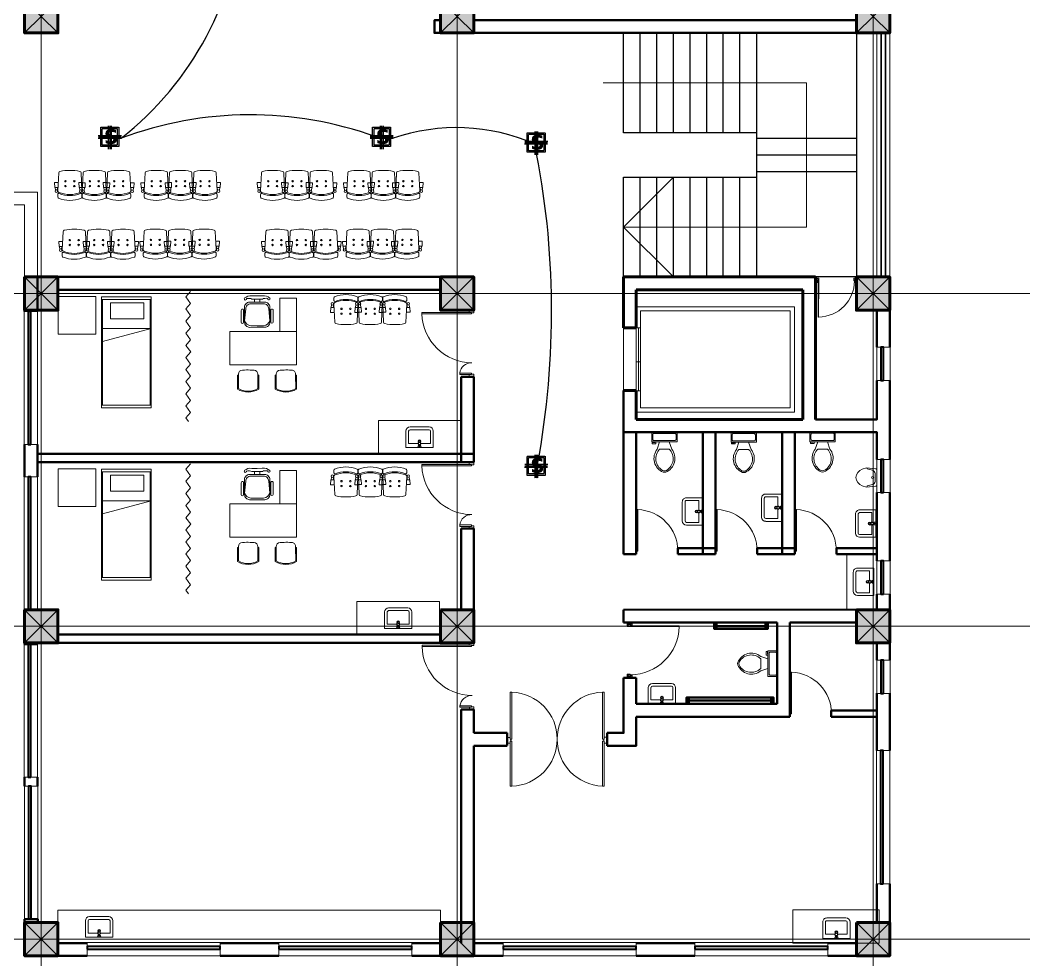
# Model space of a CAD drawing. Header units: millimetres. Extents: x 2399484 to 3337895, y 3598750 to 3969149.
# Drawn here: x 2529930 to 2548137, y 3655003 to 3671946 of the extents above; entities that cross this region are included whole.
import ezdxf

# ---------------------------------------------------------------- set-up
doc = ezdxf.new("R2010")
doc.units = ezdxf.units.MM
doc.header["$MEASUREMENT"] = 0
doc.linetypes.add('CENTER', pattern=[2, 1.25, -0.25, 0.25, -0.25])
doc.linetypes.add('DASHED', pattern=[0.75, 0.5, -0.25])
for name, color, linetype, lineweight in [('0newfurnture', 30, 'Continuous', 15), ('centreline', 52, 'CENTER', 5), ('Column-0.5', 14, 'Continuous', 50), ('door', 41, 'Continuous', 5), ('Door Opening-0.09', 253, 'Continuous', 9), ('furniture', 34, 'Continuous', 15), ('Furniture Hospital-0.09', 44, 'Continuous', 9), ('Hatch', 9, 'Continuous', 9), ('hidden lines', 205, 'DASHED', 5), ('Sill Level', 140, 'Continuous', 20), ('stairs', 6, 'Continuous', 25), ('WALL 0.2', 7, 'Continuous', 20), ('wall 0.4', 7, 'Continuous', 40), ('Wall-0.5', 7, 'Continuous', 50), ('WINDOW', 152, 'Continuous', 30), ('Windows Plan', 152, 'Continuous', 35)]:
    doc.layers.add(name, color=color, linetype=linetype, lineweight=lineweight)
doc.layers.add('conduit for speaker', color=100, linetype='Continuous')
doc.layers.add('Speaker', color=200, linetype='CENTER')
doc.styles.add('5P2', font='verdana.ttf', dxfattribs={"height": 500})
doc.linetypes.add('ZIGZAG', pattern='A,0.0001,-0.2,[131,ltypeshp.shx,S=0.2,R=0,X=-0.2,Y=0],-0.4,[131,ltypeshp.shx,S=0.2,R=180,X=0.2,Y=0],-0.2', length=0.8001)

# ---------------------------------------------------------------- blocks, each defined once
blk = doc.blocks.new('2ft column')
at = {"layer": 'Hatch', "ltscale": 5}
h = blk.add_hatch(color=256, dxfattribs=at)
h.dxf.hatch_style = 1
h.paths.add_polyline_path([(2207385, 4176559), (2207985, 4176559), (2207985, 4175959), (2207385, 4175959)])
at = {"layer": 'Column-0.5', "ltscale": 5}
blk.add_lwpolyline([(2207385, 4176559), (2207985, 4176559), (2207985, 4175959), (2207385, 4175959)], close=True, dxfattribs=at)
at = {"layer": 'Defpoints', "ltscale": 5}
for points in [[(2207985, 4176559), (2207385, 4175959)], [(2207985, 4175959), (2207385, 4176559)]]:
    blk.add_lwpolyline(points, dxfattribs=at)
blk = doc.blocks.new('main grid')
at = {"layer": 'centreline', "ltscale": 5}
for p, q in [((2542161, 4018930), (2542161, 3976624)), ((2549661, 4018930), (2549661, 3976624)), ((2557161, 4018930), (2557161, 3976624)), ((2559988, 3991172), (2538074, 3991172)), ((2559988, 3985172), (2538074, 3985172)), ((2559988, 3979531), (2538074, 3979531))]:
    blk.add_line(p, q, dxfattribs=at)
at = {"layer": 'Hatch', "xscale": -1}
for p in [(4749846, -180087), (4757346, -180087), (4764846, -180087)]:
    blk.add_blockref('2ft column', p, dxfattribs=at)
at = {"layer": 'Hatch'}
for p in [(334476, -185087), (341976, -185087), (349476, -185087), (334476, -191087), (341976, -191087), (349476, -191087), (334476, -196728), (341976, -196728), (349476, -196728)]:
    blk.add_blockref('2ft column', p, dxfattribs=at)
blk = doc.blocks.new("door 3'3")
at = {"layer": 'door'}
for p, q in [((82769.36, -31237.4), (82769.36, -31203.37)), ((82769.84, -31203.37), (82769.36, -31203.37)), ((82769.84, -31237.4), (82769.84, -31203.37))]:
    blk.add_line(p, q, dxfattribs=at)
at = {"layer": 'door', "ltscale": 80}
for points in [[(82769.84, -31239.84), (82767.36, -31239.84), (82767.36, -31239.37), (82766.88, -31239.37), (82766.88, -31236.38), (82767.36, -31236.38), (82767.36, -31235.91), (82769.36, -31235.91), (82769.36, -31237.4), (82769.84, -31237.4)], [(82802.93, -31239.84), (82805.41, -31239.84), (82805.41, -31239.37), (82805.88, -31239.37), (82805.88, -31236.38), (82805.41, -31236.38), (82805.41, -31235.91), (82803.4, -31235.91), (82803.4, -31237.4), (82802.93, -31237.4)]]:
    blk.add_lwpolyline(points, close=True, dxfattribs=at)
blk.add_arc((82769.36, -31237.4), 34.04, 0, 89.20471, dxfattribs=at)
at = {"layer": 'Hatch'}
for centre, radius, start, end in [((82767.7, -31239.85), 2.68, 36.75824, 107.53286), ((82767.27, -31240.34), 1.96, 14.76809, 101.35249), ((82768.07, -31239.12), 3.04, 64.81981, 103.53483), ((82757.2, -31236.2), 10.64, 342.68423, 1.60142), ((82764.36, -31235.92), 4.57, 311.03249, 0.21009), ((82767.3, -31236.13), 3.25, 271.0473, 321.53187), ((82805.07, -31239.85), 2.68, 72.46714, 143.24176), ((82805.47, -31236.13), 3.25, 218.46813, 268.9527), ((82804.7, -31239.12), 3.04, 76.46517, 115.18019), ((82805.49, -31240.34), 1.96, 78.64751, 165.23191), ((82808.41, -31235.92), 4.57, 179.78991, 228.96751), ((82815.57, -31236.2), 10.64, 178.39858, 197.31577)]:
    blk.add_arc(centre, radius, start, end, dxfattribs=at)
blk = doc.blocks.new('MAIN DOOR')
at = {"layer": 'door', "ltscale": 1000}
for points in [[(2346.08, 190.6), (2346.08, 188.53)], [(2348.88, 188.12), (2347.4, 188.12), (2347.4, 188.53), (2346.08, 188.53), (2346.08, 190.6), (2350.2, 190.6)], [(2347.4, 188.12), (2348.88, 188.12), (2348.88, 188.53), (2350.2, 188.53), (2350.2, 190.6), (2346.08, 190.6)], [(2350.2, 190.6), (2350.2, 188.53)], [(2313.41, 120.66), (2347.33, 120.66), (2347.33, 121.91), (2313.41, 121.91), (2313.41, 120.66)], [(2348.82, 121.07), (2347.33, 121.07), (2347.33, 120.66), (2346.01, 120.66), (2346.01, 118.6), (2350.14, 118.6)], [(2347.33, 121.07), (2348.82, 121.07), (2348.82, 120.66), (2350.14, 120.66), (2350.14, 118.6), (2346.01, 118.6)], [(2346.01, 118.6), (2346.01, 120.66)], [(2381.26, 120.66), (2348.82, 120.66), (2348.82, 121.91), (2381.26, 121.91), (2381.26, 120.66)], [(2350.14, 118.6), (2350.14, 120.66)]]:
    blk.add_lwpolyline(points, dxfattribs=at)
for points in [[(2313.47, 188.53), (2347.4, 188.53), (2347.4, 187.28), (2313.47, 187.28)], [(2381.32, 188.53), (2348.88, 188.53), (2348.88, 187.28), (2381.32, 187.28)]]:
    blk.add_lwpolyline(points, close=True, dxfattribs=at)
at = {"layer": 'Door Opening-0.09', "ltscale": 1000}
for centre, radius, start, end in [((2347.4, 188.53), 33.94, 182.11678, 357.88255), ((2347.33, 120.66), 33.95, 2.11669, 177.88264)]:
    blk.add_arc(centre, radius, start, end, dxfattribs=at)
at = {"layer": 'WINDOW', "ltscale": 5}
blk.add_line((2350.14, 190.6), (2350.14, 190.6), dxfattribs=at)
blk = doc.blocks.new("door 5'")
at = {"layer": 'door', "ltscale": 1000}
for points in [[(2177525, 4317078), (2177525, 4317062), (2177516, 4317062), (2177516, 4317020), (2177473, 4317020), (2177474, 4317105)], [(2177525, 4317062), (2177525, 4317105), (2177474, 4317105), (2177473, 4317020)], [(2177474, 4317105), (2177516, 4317105)], [(2178697, 4316120), (2178697, 4317060), (2178671, 4317060), (2178671, 4316120), (2178697, 4316120)], [(2178689, 4317076), (2178689, 4317060), (2178697, 4317060), (2178697, 4317018), (2178740, 4317018), (2178740, 4317104)], [(2178689, 4317060), (2178689, 4317104), (2178740, 4317104), (2178740, 4317018)], [(2177473, 4317020), (2177516, 4317020)], [(2178740, 4317018), (2178697, 4317018)]]:
    blk.add_lwpolyline(points, dxfattribs=at)
blk.add_lwpolyline([(2177516, 4316839), (2177516, 4317062), (2177543, 4317062), (2177543, 4316839)], close=True, dxfattribs=at)
at = {"layer": 'Door Opening-0.09', "ltscale": 1000}
for centre, radius, start, end in [((2177516, 4317062), 224, 276.6944, 2.344), ((2178697, 4317076), 957, 180.3416, 268.4244)]:
    blk.add_arc(centre, radius, start, end, dxfattribs=at)
at = {"layer": 'WINDOW', "ltscale": 5}
blk.add_line((2177474, 4317104), (2177474, 4317104), dxfattribs=at)
blk = doc.blocks.new('BANCAS')
at = {"layer": 'Furniture Hospital-0.09'}
for p, q in [((-0.236, -0.247), (-0.314, -0.247)), ((-0.309, -0.347), (-0.314, -0.247)), ((-0.241, -0.347), (-0.309, -0.347)), ((-0.294, -0.405), (-0.3, -0.347)), ((-0.256, -0.405), (-0.25, -0.347)), ((0.314, -0.25), (0.236, -0.25)), ((0.309, -0.35), (0.241, -0.35)), ((0.256, -0.409), (0.25, -0.35)), ((0.294, -0.409), (0.3, -0.35)), ((0.309, -0.35), (0.314, -0.25))]:
    blk.add_line(p, q, dxfattribs=at)
blk.add_lwpolyline([(0.227, -0.048, 0.346546), (0.203, -0.019, 0.095695), (-0.203, -0.019, 0.346546), (-0.227, -0.048), (-0.244, -0.417, 0.318973), (-0.225, -0.447, 0.193005), (0.225, -0.447, 0.318973), (0.244, -0.417)], format="xyb", close=True, dxfattribs=at)
blk.add_lwpolyline([(-0.245, -0.522), (-0.245, -0.489, -0.522832), (-0.218, -0.471, 0.18), (0.218, -0.471, -0.522832), (0.245, -0.489), (0.245, -0.547, -0.306573), (0.232, -0.565, -0.192782), (-0.232, -0.565, -0.306573), (-0.245, -0.547), (-0.245, -0.504)], format="xyb", dxfattribs=at)
for centre, radius in [((-0.09, -0.22), 0.015), ((0.09, -0.22), 0.015), ((-0.275, -0.422), 0.025), ((-0.09, -0.32), 0.015), ((0.09, -0.32), 0.015), ((0.275, -0.425), 0.025)]:
    blk.add_circle(centre, radius, dxfattribs=at)
blk = doc.blocks.new('A$C72AE6952')
at = {"ltscale": 20, "xscale": 800, "yscale": 800, "zscale": 800, "row_count": 1, "column_count": 3, "row_spacing": 0, "column_spacing": 440.0000000000001}
blk.add_blockref('BANCAS', (-440, 0), dxfattribs=at)
blk = doc.blocks.new('TAP')
at = {"layer": 'Furniture Hospital-0.09', "linetype": 'Continuous'}
for p, q in [((0, 38), (0, -38)), ((5, 38), (0, 38)), ((5, 38), (5, -38)), ((30, 25), (5, 25)), ((30, 0), (5, 0)), ((30, 25), (30, -25)), ((56, 16), (30, 16)), ((51, 7), (48, 8)), ((59, 19), (57, 22)), ((73, 24), (73, 27)), ((88, 20), (89, 22)), ((97, 15), (125, 12)), ((97, 8), (100, 9)), ((5, -38), (0, -38)), ((30, -25), (5, -25)), ((56, -16), (30, -16)), ((51, -8), (48, -9)), ((60, -20), (58, -22)), ((74, -24), (74, -27)), ((88, -19), (90, -22)), ((97, -7), (100, -8)), ((97, -15), (125, -12))]:
    blk.add_line(p, q, dxfattribs=at)
for radius in [21.2, 19.7]:
    blk.add_circle((74, 0), radius, dxfattribs=at)
for centre, radius, start, end in [((74, 0), 27.2, 163.0512, 199.0512), ((74, 0), 24.2, 127.0512, 163.0512), ((74, 0), 27.2, 91.0512, 127.0512), ((74, 0), 24.2, 55.0512, 91.0512), ((74, 0), 27.2, 19.0512, 55.0512), ((74, 0), 24.2, 343.0512, 19.0512), ((95, 0), 32.6, 337.45, 22.55), ((74, 0), 24.2, 199.0512, 235.0512), ((74, 0), 27.2, 235.0512, 271.0512), ((74, 0), 24.2, 271.0512, 307.0512), ((74, 0), 27.2, 307.0512, 343.0512)]:
    blk.add_arc(centre, radius, start, end, dxfattribs=at)
blk = doc.blocks.new('bazin')
at = {"layer": '0newfurnture', "ltscale": 5}
for p, q in [((2434577, 4011590), (2435069, 4011590)), ((2434577, 4011295), (2434577, 4011590)), ((2435069, 4011590), (2435069, 4011295)), ((2434626, 4011295), (2434626, 4011516)), ((2434626, 4011516), (2434799, 4011516)), ((2434847, 4011516), (2435020, 4011516)), ((2435020, 4011516), (2435020, 4011295)), ((2434996, 4011270), (2434651, 4011270)), ((2434996, 4011221), (2434651, 4011221))]:
    blk.add_line(p, q, dxfattribs=at)
blk.add_circle((2434823, 4011477), 25.6, dxfattribs=at)
for centre, radius, start, end in [((2434651, 4011295), 73.8, 180, 270), ((2434651, 4011295), 24.6, 180, 270), ((2434996, 4011295), 73.8, 270, 0), ((2434996, 4011295), 24.6, 270, 0)]:
    blk.add_arc(centre, radius, start, end, dxfattribs=at)
at = {"layer": '0newfurnture', "ltscale": 5, "xscale": 0.9842520018725999, "yscale": 0.9842520018725999, "zscale": 0.9842520018725999, "rotation": 270}
blk.add_blockref('TAP', (2434823, 4011590), dxfattribs=at)
blk = doc.blocks.new('26 door')
at = {"layer": 'door'}
blk.add_line((42654.7, -717.83), (42654.7, -716.68), dxfattribs=at)
at = {"layer": 'door', "ltscale": 5}
blk.add_lwpolyline([(42654.7, -716.68), (42684.73, -716.68), (42684.73, -717.83), (42654.7, -717.83)], dxfattribs=at)
at = {"layer": 'Door Opening-0.09'}
blk.add_arc((42654.79, -717.79), 29.96, 2.13581, 90.17937, dxfattribs=at)
blk = doc.blocks.new('d1')
at = {"layer": 'door'}
for p, q in [((2442.75, 10745.72), (2408.32, 10745.72)), ((2442.75, 10746.15), (2408.33, 10746.15)), ((2408.33, 10746.15), (2408.33, 10745.72))]:
    blk.add_line(p, q, dxfattribs=at)
at = {"layer": 'door', "ltscale": 80}
for points in [[(2445, 10779.7), (2445, 10781.99), (2444.56, 10781.99), (2444.56, 10782.43), (2441.8, 10782.43), (2441.8, 10781.99), (2441.36, 10781.99), (2441.36, 10780.14), (2442.75, 10780.14), (2442.75, 10779.7)], [(2445, 10746.15), (2445, 10743.87), (2444.56, 10743.87), (2444.56, 10743.43), (2441.8, 10743.43), (2441.8, 10743.87), (2441.36, 10743.87), (2441.36, 10745.72), (2442.75, 10745.72), (2442.75, 10746.15)]]:
    blk.add_lwpolyline(points, close=True, dxfattribs=at)
at = {"layer": 'Door Opening-0.09', "ltscale": 80}
blk.add_arc((2442.75, 10745.72), 34.42, 90, 179.27403, dxfattribs=at)
at = {"layer": 'hidden lines'}
for centre, radius, start, end in [((2441.64, 10791.37), 9.82, 268.39858, 287.31577), ((2441.38, 10784.76), 4.22, 269.78991, 318.96751), ((2444.33, 10781.34), 2.81, 166.46517, 205.18019), ((2445.01, 10781.68), 2.48, 162.46714, 233.24176), ((2441.57, 10782.05), 3, 308.46813, 358.9527), ((2445.46, 10782.07), 1.81, 168.64751, 255.23191), ((2441.64, 10734.49), 9.82, 72.68423, 91.60142), ((2441.38, 10741.1), 4.22, 41.03249, 90.21009), ((2444.33, 10744.52), 2.81, 154.81981, 193.53483), ((2445.01, 10744.18), 2.48, 126.75824, 197.53286), ((2441.57, 10743.81), 3, 1.0473, 51.53187), ((2445.46, 10743.79), 1.81, 104.76809, 191.35249)]:
    blk.add_arc(centre, radius, start, end, dxfattribs=at)
blk = doc.blocks.new('Toilet - top')
at = {"layer": 'Furniture Hospital-0.09'}
for p, q in [((-8, -8.5), (-8, -8)), ((-7, -8), (-7, -9.5)), ((-4, -8), (-6, -14)), ((4, -8), (6, -14)), ((9.5, -6), (9.5, -2)), ((-10, -8.5), (-8, -8.5)), ((-10, -9.5), (-10, -8.5)), ((-7, -9.5), (-10, -9.5)), ((4, -14), (-4, -14))]:
    blk.add_line(p, q, dxfattribs=at)
blk.add_lwpolyline([(10.5, -8), (10.5, 0), (-10.5, 0), (-10.5, -8)], close=True, dxfattribs=at)
for points in [[(-9.5, -2), (-9.5, -6)], [(8.5, -1), (-8.5, -1)], [(-8.5, -7), (8.5, -7)]]:
    blk.add_lwpolyline(points, dxfattribs=at)
for centre, radius, start, end in [((-8.62, -1.88), 0.884, 81.8699, 188.1301), ((-8.62, -6.12), 0.884, 171.8699, 278.1301), ((8.62, -1.88), 0.884, 351.8699, 98.1301), ((8.62, -6.12), 0.884, 261.8699, 8.1301), ((3.52, -21.58), 12.17, 141.46911, 247.97143), ((4.2, -21.82), 11.33, 136.36773, 238.94682), ((-3.52, -21.58), 12.17, 292.02843, 38.53071), ((-4.2, -21.82), 11.33, 301.05301, 43.63209), ((0, -27.88), 4, 245.73182, 294.26817), ((0, -29), 4, 254.86053, 285.13947)]:
    blk.add_arc(centre, radius, start, end, dxfattribs=at)
blk = doc.blocks.new('TIA UR Plan-flat-1')
at = {"layer": 'Furniture Hospital-0.09'}
for points in [[(-186, 175), (-265, 150, 0.270578), (-380, 0, 0.556713)], [(-186, -175), (-265, -150, -0.270578), (-380, 0, -0.556713)], [(0, 0), (0, 132, 0.414214), (-25, 157), (-186, 175)], [(0, 0), (0, -132, -0.414214), (-25, -157), (-186, -175)], [(-174, 175), (-174, 154), (-81, 130, -0.321575), (-32, 71), (-32, 0)], [(-174, -175), (-174, -154), (-81, -130, 0.321575), (-32, -71), (-32, 0)]]:
    blk.add_lwpolyline(points, format="xyb", dxfattribs=at)
blk.add_circle((-75, 0), 20, dxfattribs=at)
blk = doc.blocks.new('ADHIKRIT')
at = {"layer": 'furniture'}
for p, q in [((900, 1351), (0, 1351)), ((0, 1351), (0, -450)), ((0, 741), (0, 1351)), ((900, -450), (900, 1351)), ((1187, 1121), (1153, 1121)), ((1187, 1145), (1558, 1147)), ((1187, 1145), (1187, 1121)), ((1187, 1121), (1545, 1123)), ((-245, 1046), (-569, 1047)), ((-245, 980), (-569, 981)), ((1048, 956), (1048, 1014)), ((-789, 683), (-869, 683)), ((-789, 547), (-869, 547)), ((1050, 758), (1050, 711)), ((1050, 700), (1050, 711)), ((1189, 595), (1157, 595)), ((1187, 595), (1187, 571)), ((1187, 571), (1558, 573)), ((1189, 595), (1286, 595)), ((1287, 595), (1545, 597)), ((-900, 0), (0, 0)), ((-900, -450), (-900, 0)), ((-247, 247), (-571, 248)), ((-247, 182), (-571, 182)), ((1189, 102), (1157, 102)), ((1187, 126), (1558, 124)), ((1187, 102), (1187, 126)), ((1189, 102), (1286, 101)), ((1287, 101), (1545, 100)), ((1048, -260), (1048, -318)), ((1050, -4), (1050, -14)), ((1050, -61), (1050, -14)), ((0, -450), (-900, -450)), ((0, -450), (900, -450)), ((1187, -425), (1153, -425)), ((1187, -425), (1545, -426)), ((1187, -449), (1187, -425)), ((1187, -449), (1558, -450))]:
    blk.add_line(p, q, dxfattribs=at)
for points in [[(-897, 962, 0.207066), (-957, 755), (-957, 615)], [(-885, 900, 0.214578), (-869, 755), (-869, 615)], [(-110, 614), (-109, 818, 0.414214), (-246, 955), (-655, 956, 0.418376), (-789, 820), (-789, 615)], [(-153, 614), (-152, 788, 0.28028), (-288, 955), (-610, 925, 0.418376), (-744, 789), (-745, 615)], [(-899, 268, -0.207066), (-958, 476), (-957, 615)], [(-886, 330, -0.214578), (-870, 475), (-869, 615)], [(-110, 614), (-110, 409, -0.414214), (-247, 273), (-656, 274, -0.418376), (-790, 410), (-789, 615)], [(-153, 614), (-153, 440, -0.28028), (-290, 273), (-612, 304, -0.418376), (-745, 441), (-745, 615)]]:
    blk.add_lwpolyline(points, format="xyb", dxfattribs=at)
for centre, radius, start, end in [((1154, 1015), 106, 90.3083, 180.3083), ((1203, 1157), 39.5, 294.3355, 296.5711), ((1099, 860), 518, 329.4756, 30.5244), ((1099, 860), 542, 328.0257, 31.9845), ((-881, 933), 33.3, 262.3354, 120.0474), ((-569, 1014), 32.9, 89.8702, 269.8702), ((-245, 1013), 32.9, 269.8702, 89.8702), ((1753, 864), 711, 172.5908, 188.6233), ((1157, 701), 106, 180.3083, 270.3083), ((-882, 297), 33.3, 239.693, 97.4051), ((-571, 215), 32.9, 89.8702, 269.8702), ((-253, 214), 33.4, 280.4483, 79.5122), ((1157, -4), 106, 89.6917, 179.6917), ((1099, -163), 518, 329.4756, 30.5244), ((1099, -163), 542, 328.0155, 31.9743), ((1753, -168), 711, 171.3767, 187.4092), ((1154, -319), 106, 179.6917, 269.6917), ((1203, -461), 39.5, 63.4289, 65.6645)]:
    blk.add_arc(centre, radius, start, end, dxfattribs=at)
blk = doc.blocks.new('BED')
at = {"layer": 'Furniture Hospital-0.09'}
for p, q in [((-2.12, 0.475), (-2.12, -0.475)), ((-2.12, -0.475), (-2.12, 0.475)), ((-0.008, 0.475), (-2.12, 0.475)), ((-2.07, 0.475), (-2.07, -0.475)), ((-0.058, 0.455), (-2.07, 0.455)), ((-0.855, -0.455), (-0.61, 0.475)), ((-0.61, 0.475), (-0.61, -0.455)), ((-0.058, -0.475), (-0.058, 0.475)), ((-0.008, -0.475), (-0.008, 0.475)), ((-0.425, 0.336), (-0.426, -0.303)), ((-0.425, 0.336), (-0.121, 0.336)), ((-0.121, -0.303), (-0.121, 0.336)), ((-0.426, -0.303), (-0.121, -0.303)), ((-2.12, -0.475), (-0.008, -0.475)), ((-2.07, -0.455), (-0.058, -0.455))]:
    blk.add_line(p, q, dxfattribs=at)
blk = doc.blocks.new('w1')
at = {"layer": 'Sill Level'}
blk.add_lwpolyline([(2460641, 3827503), (2460641, 3825103), (2460401, 3825103), (2460401, 3827503)], close=True, dxfattribs=at)
at = {"layer": 'Windows Plan'}
blk.add_lwpolyline([(2460521, 3825103), (2460521, 3827503), (2460473, 3827503), (2460473, 3825103)], close=True, dxfattribs=at)
blk = doc.blocks.new('v2')
at = {"layer": 'Sill Level'}
blk.add_lwpolyline([(2448277, 3818910), (2448877, 3818910), (2448877, 3818670), (2448277, 3818670)], close=True, dxfattribs=at)
at = {"layer": 'Windows Plan'}
blk.add_lwpolyline([(2448877, 3818790), (2448277, 3818790), (2448277, 3818743), (2448877, 3818743)], close=True, dxfattribs=at)
blk = doc.blocks.new('Speaker')
at = {"layer": 'Speaker', "ltscale": 3}
for p, q in [((1442033.3, -1133785.1), (1442033.3, -1133947.9)), ((1442043.3, -1133785.1), (1442043.3, -1133947.9)), ((1442053.3, -1133785.6), (1442053.3, -1133947.9)), ((1441963.2, -1133871.7), (1442122.2, -1133871.7)), ((1441963.9, -1133851.7), (1442123.7, -1133851.7)), ((1441964.3, -1133861.7), (1442123.3, -1133861.7))]:
    blk.add_line(p, q, dxfattribs=at)
for points in [[(1441980.9, -1133794.7), (1442105.8, -1133794.7), (1442105.8, -1133928.6), (1441980.9, -1133928.6)], [(1441990.9, -1133804.7), (1442095.8, -1133804.7), (1442095.8, -1133918.6), (1441990.9, -1133918.6)]]:
    blk.add_lwpolyline(points, close=True, dxfattribs=at)
at = {"layer": 'Speaker', "ltscale": 3, "insert": (1442003.5, -1133810.2), "char_height": 99.941, "width": 119.93, "attachment_point": 1, "style": '5P2'}
blk.add_mtext('{\\fVerdana|b1|i0|c0|p34;S}', dxfattribs=at)

msp = doc.modelspace()

# ---------------------------------------------------------------- linework, layer by layer
at = {"layer": '0newfurnture', "ltscale": 5}
for points in [[(2536388.6, 3664728.3), (2537877.2, 3664728.3), (2537877.2, 3664128.3), (2536388.6, 3664128.3)], [(2536003.5, 3661466.3), (2537492, 3661466.3), (2537492, 3660866.3), (2536003.5, 3660866.3)], [(2545421.2, 3655905.3), (2543862.4, 3655905.3), (2543862.4, 3655305.3), (2545421.2, 3655305.3)]]:
    msp.add_lwpolyline(points, close=True, dxfattribs=at)
at = {"layer": '0newfurnture'}
msp.add_lwpolyline([(2545379.8, 3661596.6), (2545379.8, 3661316.3), (2544836.3, 3661316.3), (2544836.3, 3662316.1), (2545379.8, 3662316.1), (2545379.8, 3662196.6)], dxfattribs=at)
at = {"layer": '0newfurnture', "ltscale": 5}
for points in [[(2531138.3, 3655298.8), (2530609.8, 3655298.8), (2530609.8, 3655898.8), (2537509.8, 3655898.8), (2537509.8, 3655298.8), (2536995.3, 3655298.8)], [(2534595.3, 3655298.8), (2533538.3, 3655298.8)]]:
    msp.add_lwpolyline(points, dxfattribs=at)
at = {"layer": 'conduit for speaker', "ltscale": 5}
for centre, radius, start, end in [((2528222.8, 3674332.1), 5729.7, 308.00006, 356.21025), ((2534082.6, 3663588.3), 6651.1, 70.121, 110.52755), ((2537799.3, 3666479.8), 3528.6, 66.46734, 108.95587), ((2524422.8, 3666693.4), 15090.9, 349.48166, 11.54989)]:
    msp.add_arc(centre, radius, start, end, dxfattribs=at)
at = {"layer": 'furniture'}
for points in [[(2530613.1, 3666282.6), (2531295.2, 3666282.6), (2531295.2, 3666964.7), (2530613.1, 3666964.7)], [(2530613.1, 3663174.7), (2531295.2, 3663174.7), (2531295.2, 3663856.8), (2530613.1, 3663856.8)]]:
    msp.add_lwpolyline(points, close=True, dxfattribs=at)
at = {"layer": 'Furniture Hospital-0.09', "ltscale": 5}
for p, q in [((2541039.8, 3666779.6), (2541039.8, 3666396.3)), ((2541116.5, 3666702.9), (2541116.5, 3666396.3)), ((2543816.1, 3666702.9), (2541116.5, 3666702.9)), ((2543816.1, 3664956.3), (2543816.1, 3666702.9)), ((2541039.8, 3666396.3), (2541116.5, 3666396.3)), ((2541078.1, 3666396.3), (2541078.1, 3665262.9)), ((2541078.1, 3665782.9), (2541039.8, 3665782.9)), ((2541116.5, 3665782.9), (2541078.1, 3665782.9)), ((2541039.8, 3665262.9), (2541039.8, 3664879.6)), ((2541039.8, 3665262.9), (2541116.5, 3665262.9)), ((2541116.5, 3665262.9), (2541116.5, 3664956.3)), ((2541116.5, 3664956.3), (2543816.1, 3664956.3)), ((2541039.8, 3664879.6), (2543892.8, 3664879.6))]:
    msp.add_line(p, q, dxfattribs=at)
for points in [[(2541039.8, 3666779.6), (2543892.8, 3666779.6), (2543892.8, 3664879.6)], [(2541039.8, 3665262.9), (2541039.8, 3666396.3)], [(2541116.5, 3666396.3), (2541116.5, 3665262.9)]]:
    msp.add_lwpolyline(points, dxfattribs=at)
at = {"layer": 'stairs', "ltscale": 5}
for points in [[(2543209.8, 3669916.3), (2540809.8, 3669916.3), (2540809.8, 3671716.3)], [(2541109.8, 3669916.3), (2541109.8, 3671716.3)], [(2541409.8, 3669916.3), (2541409.8, 3671716.3)], [(2541709.8, 3669916.3), (2541709.8, 3671716.3)], [(2542009.8, 3669916.3), (2542009.8, 3671716.3)], [(2542309.8, 3669916.3), (2542309.8, 3671716.3)], [(2542609.8, 3669916.3), (2542609.8, 3671716.3)], [(2542909.8, 3669916.3), (2542909.8, 3671716.3)], [(2543209.8, 3671716.3), (2543209.8, 3667316.3)], [(2545009.8, 3671716.3), (2545009.8, 3667316.3), (2544269.5, 3667316.3)], [(2543209.8, 3669816.3), (2545009.8, 3669816.3)], [(2543209.8, 3669516.3), (2545009.8, 3669516.3)], [(2540809.8, 3667316.3), (2540809.8, 3669116.3), (2543209.8, 3669116.3)], [(2541109.8, 3667316.3), (2541109.8, 3669116.3)], [(2541409.8, 3667316.3), (2541409.8, 3669116.3)], [(2541709.8, 3667316.3), (2541709.8, 3669116.3)], [(2542009.8, 3667316.3), (2542009.8, 3669116.3)], [(2542309.8, 3667316.3), (2542309.8, 3669116.3)], [(2542609.8, 3667316.3), (2542609.8, 3669116.3)], [(2542909.8, 3667316.3), (2542909.8, 3669116.3)], [(2543209.8, 3669216.3), (2545009.8, 3669216.3)]]:
    msp.add_lwpolyline(points, dxfattribs=at)
at = {"layer": 'WALL 0.2', "ltscale": 5}
for p, q in [((2514704.8, 3668846.3), (2530239.8, 3668846.3)), ((2530239.8, 3668846.3), (2530239.8, 3667316.3)), ((2514934.8, 3668616.3), (2530009.8, 3668616.3)), ((2530009.8, 3668616.3), (2530009.8, 3667316.3)), ((2540809.8, 3666401.3), (2540809.8, 3665268)), ((2541039.8, 3665268), (2541039.8, 3666401.3))]:
    msp.add_line(p, q, dxfattribs=at)
for points in [[(2545379.8, 3671716.3), (2545379.8, 3667316.3)], [(2545609.8, 3671716.3), (2545609.8, 3667316.3)], [(2540444.7, 3670816.3), (2543209.8, 3670816.3), (2544109.8, 3670816.3), (2544109.8, 3668216.3), (2540809.8, 3668216.3)], [(2540809.8, 3668216.3), (2541709.8, 3669116.3)], [(2540809.8, 3668216.3), (2541709.8, 3667316.3)]]:
    msp.add_lwpolyline(points, dxfattribs=at)
at = {"layer": 'wall 0.4', "ltscale": 5}
for p, q in [((2530009.8, 3667316.3), (2530009.8, 3666695)), ((2530239.8, 3667316.3), (2530239.8, 3666695)), ((2545609.8, 3666716.3), (2545609.8, 3666048.7)), ((2545609.8, 3665448.7), (2545609.8, 3664027.3)), ((2540809.3, 3662314.8), (2540809.3, 3664516.3)), ((2541039.3, 3662314.8), (2541039.3, 3664516.3)), ((2542239.3, 3662314.8), (2542239.3, 3664516.3)), ((2542469.3, 3662314.8), (2542469.3, 3664516.3)), ((2543669.3, 3662314.8), (2543669.3, 3664516.3)), ((2543899.3, 3662314.8), (2543899.3, 3664516.3)), ((2530009.8, 3664295), (2530009.8, 3663709.2)), ((2530239.8, 3664295), (2530239.8, 3663709.2)), ((2545609.8, 3663427.3), (2545609.8, 3662196.6)), ((2542469.3, 3662425.4), (2541789.3, 3662425.1)), ((2541789.3, 3662314.8), (2541789.3, 3662425.1)), ((2543899.3, 3662425.8), (2543219.3, 3662425.6)), ((2543219.3, 3662314.8), (2543219.3, 3662425.6)), ((2545379.8, 3662426.3), (2544649.3, 3662426)), ((2544649.3, 3662314.8), (2544649.3, 3662426)), ((2541039.3, 3662314.9), (2540809.3, 3662314.8)), ((2542469.3, 3662315.4), (2541789.3, 3662315.1)), ((2543899.3, 3662315.8), (2543219.3, 3662315.6)), ((2545379.8, 3662316.3), (2544649.3, 3662316)), ((2545609.8, 3661596.6), (2545609.8, 3660408.2)), ((2540809.8, 3661084.8), (2540809.7, 3661314.8)), ((2545009.8, 3661316.9), (2540809.8, 3661314.8)), ((2543579.8, 3661086.3), (2540809.8, 3661084.8)), ((2543579.8, 3661086.3), (2543579.8, 3659616.3)), ((2543809.8, 3661086.3), (2543809.8, 3659386.3)), ((2543809.8, 3661086.3), (2545009.8, 3661086.3)), ((2545379.8, 3660716.3), (2545379.8, 3660408.2)), ((2541039.8, 3660085), (2540810.3, 3660084.8)), ((2541039.8, 3659616.3), (2541039.8, 3660085)), ((2545379.8, 3659808.2), (2545379.8, 3658775.6)), ((2545609.8, 3659808.2), (2545609.8, 3658775.6)), ((2543579.8, 3659616.3), (2541039.8, 3659616.3)), ((2543809.8, 3659496.3), (2543838.6, 3659496.3)), ((2544557.6, 3659496.3), (2544557.6, 3659386.3)), ((2544557.6, 3659496.3), (2545379.8, 3659496.3)), ((2543809.8, 3659386.3), (2541039.8, 3659386.3)), ((2544557.6, 3659386.3), (2545379.8, 3659386.3)), ((2530009.8, 3658295), (2530009.8, 3658135.5)), ((2530239.8, 3658295), (2530239.8, 3658135.5)), ((2545379.8, 3656375.6), (2545379.8, 3655675.3)), ((2545609.8, 3656375.6), (2545609.8, 3655675.3)), ((2531138.3, 3655305.3), (2530609.8, 3655305.3)), ((2534595.3, 3655305.3), (2533538.3, 3655305.3)), ((2537509.8, 3655305.3), (2536995.3, 3655305.3)), ((2538638.3, 3655305.3), (2538109.8, 3655305.3)), ((2542095.3, 3655305.3), (2541038.3, 3655305.3)), ((2545009.8, 3655305.3), (2544495.3, 3655305.3)), ((2531138.3, 3655075.3), (2530609.8, 3655075.3)), ((2534595.3, 3655075.3), (2533538.3, 3655075.3)), ((2537509.8, 3655075.3), (2536995.3, 3655075.3)), ((2538638.3, 3655075.3), (2538109.8, 3655075.3)), ((2542095.3, 3655075.3), (2541038.3, 3655075.3)), ((2545009.8, 3655075.3), (2544495.3, 3655075.3))]:
    msp.add_line(p, q, dxfattribs=at)
for points in [[(2537509.8, 3671716.3), (2537399.8, 3671716.3), (2537399.8, 3671946.3), (2537509.8, 3671946.3)], [(2543909.8, 3671946.3), (2538109.8, 3671946.3)], [(2545009.8, 3671946.3), (2540989, 3671946.3)], [(2545009.8, 3671716.3), (2538109.8, 3671716.3)], [(2545009.8, 3671716.3), (2540809.8, 3671716.3)], [(2530609.8, 3667316.3), (2537509.8, 3667316.3)], [(2530609.8, 3667086.3), (2537509.8, 3667086.3)], [(2545379.8, 3666716.3), (2545379.8, 3666048.7)], [(2537879.8, 3665516.3), (2537879.8, 3663978.3)], [(2538109.1, 3665516.3), (2537879.8, 3665516.3)], [(2538109.8, 3665516.3), (2538109.8, 3663978.3)], [(2545379.8, 3665448.7), (2545379.8, 3664746.3), (2544272.8, 3664746.3)], [(2540809.8, 3665268), (2540809.8, 3664516.3), (2545379.8, 3664516.3), (2545379.8, 3664027.3)], [(2530239.8, 3664128.3), (2538109.8, 3664128.3)], [(2530239.8, 3663978.3), (2538109.8, 3663978.3)], [(2545379.8, 3663427.3), (2545379.8, 3662196.6)], [(2537879.8, 3662778.3), (2537879.8, 3661316.3)], [(2538107.9, 3662778.3), (2537879.8, 3662778.3)], [(2538107.9, 3662778.3), (2538107.9, 3661316.3)], [(2545379.8, 3661596.6), (2545379.8, 3661316.3)], [(2530609.8, 3660866.3), (2537509.8, 3660866.3)], [(2530609.8, 3660716.3), (2537509.8, 3660716.3)], [(2540810.3, 3660084.8), (2540810.3, 3659094.2), (2540514, 3659094.2)], [(2541039.8, 3660085), (2541039.8, 3659616.3)], [(2537879.8, 3655305.3), (2537879.8, 3659516.3)], [(2538111.4, 3659516.3), (2537879.8, 3659516.3)], [(2538109.8, 3659094.2), (2538109.8, 3659516.3)], [(2541039.8, 3659386.3), (2541039.8, 3658864.2), (2540514, 3658864.2)], [(2538714, 3659094.2), (2538109.8, 3659094.2)], [(2538714, 3658865.7), (2538714, 3659095.7)], [(2540514, 3658864.2), (2540514, 3659094.2)], [(2538109.8, 3655305.3), (2538109.8, 3658864.2)], [(2538714, 3658864.2), (2538109.8, 3658864.2)]]:
    msp.add_lwpolyline(points, dxfattribs=at)
for points in [[(2542487.4, 3660971.9), (2542443.3, 3660971.9), (2542443.3, 3661086.2), (2542487.4, 3661086.2)], [(2542446.5, 3661021), (2543409.4, 3661021), (2543409.4, 3660971.9), (2542446.5, 3660971.9)], [(2543368.6, 3660971.9), (2543412.6, 3660971.9), (2543412.6, 3661086.2), (2543368.6, 3661086.2)], [(2530239.8, 3660695), (2530009.8, 3660695), (2530009.8, 3660716.3), (2530239.8, 3660716.3)], [(2541988.3, 3659730.6), (2541944.3, 3659730.6), (2541944.3, 3659616.3), (2541988.3, 3659616.3)], [(2541944.3, 3659681.5), (2543513, 3659681.5), (2543513, 3659730.6), (2541944.3, 3659730.6)], [(2543472.1, 3659730.6), (2543516.2, 3659730.6), (2543516.2, 3659616.3), (2543472.1, 3659616.3)], [(2530009.8, 3655735.5), (2530250.9, 3655735.5), (2530250.9, 3655675.3), (2530009.8, 3655675.3)]]:
    msp.add_lwpolyline(points, close=True, dxfattribs=at)
at = {"layer": 'Wall-0.5', "ltscale": 5}
for p, q in [((2544272.8, 3667316.3), (2540809.8, 3667316.3)), ((2540809.8, 3667316.3), (2540809.8, 3666401.3)), ((2544272.8, 3667316.3), (2544272.8, 3664746.3)), ((2541039.8, 3666401.3), (2541039.8, 3667086.3)), ((2541039.8, 3667086.3), (2544042.8, 3667086.3)), ((2544042.8, 3667086.3), (2544042.8, 3664746.3)), ((2540809.8, 3666401.3), (2541039.8, 3666401.3)), ((2541039.8, 3665268), (2540809.8, 3665268)), ((2541039.8, 3664746.3), (2541039.8, 3665268)), ((2544042.8, 3664746.3), (2541039.8, 3664746.3))]:
    msp.add_line(p, q, dxfattribs=at)
at = {"layer": 'WINDOW', "ltscale": 5}
for points in [[(2545454.8, 3671716.3), (2545454.8, 3667316.3)], [(2545534.8, 3671716.3), (2545534.8, 3667316.3)]]:
    msp.add_lwpolyline(points, dxfattribs=at)
at = {"layer": 'WINDOW', "linetype": 'ZIGZAG', "lineweight": 20, "ltscale": 0.5}
for points in [[(2533002.7, 3667056.3), (2532919.7, 3666957.8), (2533002.7, 3666838), (2532919.7, 3666739.4), (2533002.7, 3666619.6), (2532919.7, 3666521), (2533002.7, 3666401.2), (2532919.7, 3666302.6), (2533002.7, 3666182.8), (2532917.6, 3666081.7), (2533004.7, 3665966.8), (2532919.7, 3665865.8), (2533002.7, 3665746), (2532919.7, 3665647.5), (2533002.7, 3665527.7), (2532919.7, 3665429.1), (2533002.7, 3665309.3), (2532919.7, 3665210.7), (2533002.7, 3665090.9), (2532919.7, 3664992.3), (2533002.7, 3664872.5), (2532919.7, 3664773.9), (2532962.3, 3664712.4)], [(2533002.7, 3663948.4), (2532919.7, 3663849.8), (2533002.7, 3663730), (2532919.7, 3663631.5), (2533002.7, 3663511.6), (2532919.7, 3663413.1), (2533002.7, 3663293.3), (2532919.7, 3663194.7), (2533002.7, 3663074.9), (2532917.6, 3662973.7), (2533004.7, 3662858.9), (2532919.7, 3662757.9), (2533002.7, 3662638.1), (2532919.7, 3662539.5), (2533002.7, 3662419.7), (2532919.7, 3662321.1), (2533002.7, 3662201.3), (2532919.7, 3662102.8), (2533002.7, 3661983), (2532919.7, 3661884.4), (2533002.7, 3661764.6), (2532919.7, 3661666), (2532962.3, 3661604.5)]]:
    msp.add_lwpolyline(points, dxfattribs=at)

# ---------------------------------------------------------------- block references
at = {"layer": '0newfurnture', "xscale": -1}
for p, rotation in [((102308.5, 7675831.9), 180), ((-1469350.6, 1228265), 270), ((-1467920.6, 1228332.6), 270), ((-1466227.4, 1228046.1), 270), ((-1466268.1, 1226996.9), 270), ((101923.3, 7672569.8), 180), ((106679.5, 7671206.6), 180), ((96529.7, 7667002.3), 180)]:
    msp.add_blockref('bazin', p, dxfattribs=dict(at, rotation=rotation))
at = {"layer": '0newfurnture', "rotation": 180}
msp.add_blockref('bazin', (4979472, 7666978.8), dxfattribs=at)
at = {"layer": 'door'}
for name, p, xscale, yscale, zscale, rotation in [("door 5'", (-1551664.2, 1602345.8), -0.9473750180788149, 0.9473750180788149, 0.9473750180788149, 270.0040133245631), ("door 5'", (-1551664.2, 1599607.9), -0.9473750180788149, 0.9473750180788149, 0.9473750180788149, 270.0040133245631), ('26 door', (2558985.1, 2596003), -25, 25, 25, 270), ('26 door', (2560415.1, 2596003.8), -25, 25, 25, 270), ('26 door', (2561845.1, 2596002.6), -25, 25, 25, 270), ("door 5'", (-1551662, 1596345.8), -0.9473750180788149, 0.9473750180788149, 0.9473750180788149, 270.0040133245631), ('26 door', (2561755.6, 2593070.9), -25, 25, 25, 270)]:
    msp.add_blockref(name, p, dxfattribs=dict(at, xscale=xscale, yscale=yscale, zscale=zscale, rotation=rotation))
at = {"layer": 'Door Opening-0.09'}
for name, p, xscale, yscale, zscale, rotation in [("door 3'3", (952185, 3067614.9), -19.23084603733906, 19.23084603733906, 19.23084603733906, 179.9608081480045), ('MAIN DOOR', (2543529.2, 3717662.6), -24.99999476308163, 24.99999476308163, 24.99999476308163, 89.95085157849962)]:
    msp.add_blockref(name, p, dxfattribs=dict(at, xscale=xscale, yscale=yscale, zscale=zscale, rotation=rotation))
at = {"layer": 'furniture', "xscale": -947.368421052245, "yscale": 947.368421052245, "zscale": 947.368421052245, "rotation": 270}
for p in [(2531843.7, 3666964.7), (2531843.7, 3663856.8)]:
    msp.add_blockref('BED', p, dxfattribs=at)
at = {"layer": 'furniture', "extrusion": (0, 0, -1), "xscale": 0.6669998082076751, "yscale": 0.6669998082076751, "zscale": -0.6669998082076751, "rotation": 270.0000000000001}
for p in [(-2534613.5, 3666334.8), (-2534613.5, 3663226.9)]:
    msp.add_blockref('ADHIKRIT', p, dxfattribs=at)
at = {"layer": 'Furniture Hospital-0.09'}
for name, p, xscale, yscale, zscale in [('A$C72AE6952', (2531313.3, 3669237.6), 1.107692350907673, 1.107692350907673, 1.107692306891935), ('A$C72AE6952', (2532775.5, 3669237.6), -1.107692350907673, 1.107692350907673, 1.107692306891935), ('A$C72AE6952', (2534969.7, 3669237.6), 1.107692350907673, 1.107692350907673, 1.107692306891935), ('A$C72AE6952', (2536431.9, 3669237.6), -1.107692350907673, 1.107692350907673, 1.107692306891935), ('A$C72AE6952', (2531296.7, 3668176.3), -1.107692350907673, 1.107692350907673, 1.107692306891935), ('A$C72AE6952', (2532758.9, 3668179.3), -1.107692350907673, 1.107692350907673, 1.107692306891935), ('A$C72AE6952', (2534953.1, 3668176.3), -1.107692350907673, 1.107692350907673, 1.107692306891935), ('A$C72AE6952', (2536415.3, 3668179.3), -1.107692350907673, 1.107692350907673, 1.107692306891935), ('Toilet - top', (2541548.4, 3664518.4), 21.93575057202424, 21.93575057202424, 21.93575057202424), ('Toilet - top', (2542979.1, 3664513), 21.93575057202424, 21.93575057202424, 21.93575057202424), ('Toilet - top', (2544399.3, 3664521), 21.93575057202424, 21.93575057202424, 21.93575057202424)]:
    msp.add_blockref(name, p, dxfattribs=dict(at, xscale=xscale, yscale=yscale, zscale=zscale))
for name, p, xscale, yscale, zscale, rotation in [('A$C72AE6952', (2536291.4, 3666458), -1.107692350907673, 1.107692350907673, 1.107692306891935, 180), ('A$C72AE6952', (2536291.4, 3663350.1), -1.107692350907673, 1.107692350907673, 1.107692306891935, 180), ('Toilet - top', (2543590.8, 3660343.3), 21.93575057202424, 21.93575057202424, 21.93575057202424, 270)]:
    msp.add_blockref(name, p, dxfattribs=dict(at, xscale=xscale, yscale=yscale, zscale=zscale, rotation=rotation))
at = {"layer": 'Furniture Hospital-0.09', "rotation": 359.9999993660119}
msp.add_blockref('TIA UR Plan-flat-1', (2545379.8, 3663700.9), dxfattribs=at)
at = {"layer": 'Speaker', "ltscale": 3, "xscale": 2.6, "yscale": 2.6, "zscale": 2.6}
for p in [(-1217767.5, 6617883.5), (-1212864.8, 6617883.5), (-1210078.6, 6617781.4), (-1210078.6, 6611953)]:
    msp.add_blockref('Speaker', p, dxfattribs=at)
at = {"layer": 'wall 0.4'}
for name, p in [('main grid', (-11851, -324155.6)), ('w1', (69598.8, -160807.9)), ('w1', (69598.8, -163793.7)), ('w1', (69598.8, -166807.9)), ('w1', (84968.8, -168727.3)), ('w1', (69608.8, -169367.4))]:
    msp.add_blockref(name, p, dxfattribs=at)
at = {"layer": 'wall 0.4', "rotation": 270}
for name, p in [('v2', (-1273290.7, 6114325.3)), ('v2', (-1273290.7, 6112303.9)), ('v2', (-1273290.7, 6110473.2)), ('v2', (-1273290.7, 6108684.8)), ('w1', (-1293964.6, 6115716.3)), ('w1', (-1290507.6, 6115716.3)), ('w1', (-1286464.6, 6115716.3)), ('w1', (-1283007.6, 6115716.3))]:
    msp.add_blockref(name, p, dxfattribs=at)
at = {"layer": 'wall 0.4', "ltscale": 5, "xscale": 25.64102998076803, "yscale": 25.64102998076803, "zscale": 25.64102998076803, "rotation": 180.033335114651}
msp.add_blockref('d1', (2603405.4, 3936593.9), dxfattribs=at)

doc.saveas('drawing.dxf')
